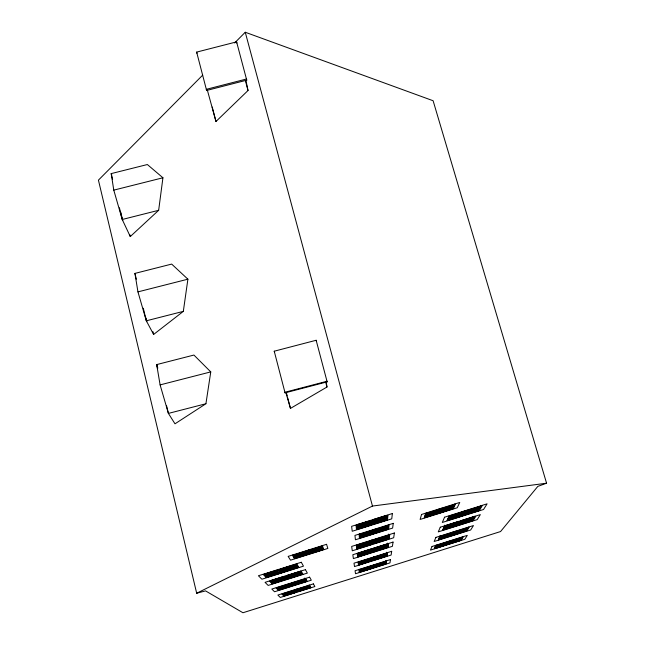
<?xml version="1.0" encoding="UTF-8"?>
<svg xmlns="http://www.w3.org/2000/svg" width="645" height="645" viewBox="0 0 645 645"><rect width="100%" height="100%" fill="white"/><g stroke="black" fill="none" stroke-linecap="round" stroke-linejoin="round"><path stroke-width="0.97" d="M371.657 568.084L371.657 565.488L371.738 568.35L359.789 572.123L359.531 571.317L371.657 567.221L359.62 571.051L359.7 571.849L371.738 568.35M371.786 544.259L371.689 540.179L371.786 544.259L357.427 548.782L357.12 547.815M372.955 533.875L372.875 529.787L372.842 533.536L359.942 537.591L359.66 533.939L360.047 537.93L372.955 533.875L372.625 532.851M373.076 519.644L373.157 524.248L386.855 519.943L387.129 515.234M385.702 563.956L385.92 560.997L385.702 563.956L373.673 567.447L373.697 565.738L385.815 561.884M373.802 559.876L373.858 556.925L373.898 560.158L386.5 555.877L386.847 552.838M374.019 548.089L374.052 551.749L374.019 548.089L387.879 543.727L387.75 544.864L373.995 549.193M373.753 567.721L373.713 564.843M388.685 534.108L388.556 538.986L374.205 543.501L374.173 539.397L374.108 543.179L388.459 538.664L388.895 534.761M388.314 524.933L388.024 529.134L375.132 533.189L375.108 529.085L375.188 530.722L388.185 526.207L375.076 530.375M386.855 519.943L386.992 516.726L373.06 521.104M386.54 553.305L386.702 555.192M158.654 210.302L162.935 177.778L147.366 164.531L111.206 173.602L113.778 190.13L122.227 219.485L130.282 236.562L158.654 210.302L122.227 219.485L119.414 207.771M183.325 311.374L187.897 279.188L171.667 264.087L134.934 273.399L137.949 291.879L146.318 320.807L153.623 334.457L183.325 311.374L146.318 320.807L143.303 308.229M205.924 403.746L210.762 371.899L193.919 355.056L156.679 364.594L160.105 384.896L168.401 413.405L174.988 423.813L205.924 403.746L168.401 413.405L166.523 405.592M437.77 513.501L439.261 508.921L437.77 513.501L424.789 517.201L425.2 515.887L438.189 511.751M424.902 517.548L426.079 513.065M439.6 511.791L439.938 512.815L452.798 508.776L454.652 504.084L453.999 505.519L440.914 509.687L439.825 512.477L452.685 508.437L453.306 507.051L440.35 511.122M439.938 512.815L441.478 508.22M436.197 545.154L435.835 546.42M440.358 535.987L438.802 539.405L451.468 535.415L453.306 531.907L451.556 535.705L451.274 534.85M436.286 545.428L434.915 548.443L446.832 544.686L448.46 541.59M438.898 539.688L440.446 536.277L440.164 535.406M462.659 514.073L448.202 518.677L447.566 520.063L461.876 515.565L464.231 511.074L461.981 515.887L447.678 520.386L449.557 515.686L448.976 517.516L463.562 512.88M448.372 541.324L447.832 542.34L435.73 546.194L447.92 542.614M456.523 524.788L456.821 525.691L458.813 521.402L456.725 525.393L443.236 529.642L444.389 527.086L458.095 522.773M462.013 538.212L461.747 537.398L462.038 538.164L449.871 541.695L461.949 537.89L462.586 536.842L460.748 540.308L448.839 544.058L450.42 540.671M454.225 533.576L454.838 532.431L467.714 528.336M448.839 544.058L450.508 540.945M453.693 535.028L455.491 531.222M461.248 520.975L459.095 524.974L472.479 520.434L474.954 516.322L472.479 520.434M481.476 506.011L466.811 510.622L464.392 515.129L478.687 510.63L481.372 505.68L479.574 509.163M202.699 75.118L98.427 180.14L196.677 593.239L205.545 590.885L242.955 612.75L500.552 531.553L537.825 486.386L546.573 483.21L433.109 100.741L245.261 32.25L234.619 42.965M207.198 89.55L215.97 121.494L248.019 90.518L245.963 80.552M285.928 392.773L290.468 408.406L326.983 387.024L326.136 381.276M196.677 593.239L372.463 506.059L546.573 483.21M373.036 523.885L386.734 519.58M370.714 521.837L370.722 524.611L357.128 529.279L370.843 524.974L370.827 520.765L357.58 524.514M322.194 547L309.028 551.08L308.536 550.008L310.14 553.62L323.072 549.556L310.035 553.281L309.56 552.233M359.757 535.189L372.866 531.02M438.729 510.316L425.748 514.831L438.842 510.663M372.979 531.367L359.87 535.543L359.531 534.447M294.289 556.982L307.359 552.926M309.536 552.193L322.589 548.137M359.854 536.422L372.858 532.286M309.64 552.539L322.694 548.484L322.573 548.089M372.963 532.633L359.958 536.769L359.628 535.681M438.302 512.09L425.313 516.226L425.216 515.823M307.85 553.966L294.91 558.03L293.048 554.877L295.015 558.376L307.85 553.966L306.835 551.83L293.66 555.917L293.798 556.312L306.939 552.176L306.81 551.781M387.919 528.795L375.132 533.189M424.789 517.201L437.657 513.162M264.071 574.389L278.874 569.729L281.236 572.752L266.82 577.283L264.071 574.389L266.724 576.961L281.236 572.752M281.365 568.946L296.152 564.294L298.071 567.455L283.663 571.986L281.268 568.616M357.427 548.782L357.056 545.138L371.794 540.51M374.277 539.728L389.008 535.092M449.662 516.016L464.335 511.396M292.822 565.504L295.571 564.641M264.877 575.009L279.583 570.438L264.982 575.34M282.026 569.616L296.716 565.052M371.681 543.937L357.322 548.46L357.08 546.065L371.794 541.8M374.148 540.695L388.75 536.051M448.872 517.193L463.529 512.944M480.452 507.204L465.875 511.848L480.557 507.534M282.123 569.946L296.813 565.383L296.152 564.294M371.794 541.744L357.072 546.017M388.854 536.374L374.253 541.026L373.947 539.994M374.826 540.994L377.543 540.139M265.805 575.993L280.446 571.744M357.209 547.299L371.786 543.066M374.124 541.977L388.604 537.366M479.509 508.776L465.053 513.372L479.614 509.09M265.909 576.324L280.486 571.793M282.905 570.978L297.337 566.076M371.786 543.009L357.306 547.621L356.999 546.597M388.709 537.688L374.229 542.3L373.923 541.276M448.307 518.999L462.763 514.396M274.214 573.897L277.1 572.986M284.332 570.712L287.219 569.809M376.769 541.631L379.639 540.736M466.932 513.275L471.697 511.775M282.058 569.664L283.566 571.663L297.974 567.132L297.361 566.125L282.937 571.019M464.287 514.807L478.582 510.316M286.307 579.033L272.714 583.314L271.118 581.621L284.929 577.275L271.214 581.927L285.025 577.581L284.211 576.348L270.279 580.734L272.811 583.62L272.537 582.701M286.557 575.606L288.694 578.613L286.557 575.606L300.473 571.228L301.038 572.155L287.356 576.848M358.733 552.894L371.681 548.822L371.77 552.467L371.48 551.556M444.994 525.748L458.813 521.402M474.954 516.322L461.143 520.668L459.708 523.345L473.406 519.37L459.78 523.7L459.506 522.732M287.041 575.88L289.807 575.009M365.062 551.33L367.811 550.459M379.3 546.847L382.058 545.976M444.413 527.029L458.127 522.716M460.441 521.982L474.14 517.677M287.259 576.541L301.062 572.196M373.995 549.242L387.75 544.912M460.409 522.047L474.107 517.733M287.323 576.807L301.15 572.502M387.847 545.17L374.092 549.548L373.802 548.572M444.486 527.392L458.224 523.022L457.926 522.103M474.244 517.983L460.506 522.353L460.232 521.378M282.687 578.388L285.421 577.525L285.735 578.484L271.997 582.757M360.563 553.878L363.288 553.015M444.526 527.449L449.057 526.022M287.92 577.412L301.61 573.107L302.183 574.034L288.597 578.315M358.023 555.345L371.673 551.048L358.128 555.7L357.83 554.74M387.718 546.339L373.979 550.37L387.709 546.388M443.816 528.344L457.418 524.062M271.94 582.491L285.638 578.178L272.037 582.798M358.031 555.393L371.673 551.096M373.979 550.37L387.613 546.081L387.484 547.186L373.955 551.443M443.792 528.4L457.386 524.119M460.586 523.111L473.365 519.427M443.897 528.707L457.523 524.369M384.589 547.428L387.298 546.581L387.581 547.484L387.685 543.106M443.929 528.755L446.63 527.9M358.136 556.425L357.806 553.184L358.225 556.732L371.673 552.16L371.673 549.967L357.911 554.257L371.77 550.274L358.015 554.611L357.717 553.636M277.398 588.264L290.371 584.225L277.487 588.562M305.287 578.847L305.577 579.758L292.612 583.798L305.488 579.468M358.773 562.682L371.665 558.578M439.825 537.164L452.701 533.06M371.754 558.868L358.862 562.972L358.588 562.069M386.823 554.128L373.931 558.231L386.823 554.168M452.798 533.351L439.842 537.108M467.81 528.626L454.959 532.665M278.124 589.038L290.992 585.023M293.225 584.596L305.996 580.298L293.249 584.628M358.87 563.649L371.754 559.9M386.613 554.869L373.915 559.223L386.71 555.151M452.081 534.254L439.39 538.599L452.169 534.536L451.887 533.681M466.972 529.561L454.298 533.907L467.069 529.843L466.787 528.989M371.754 559.86L358.959 563.932L358.668 561.706L359.047 564.835L371.665 560.553L371.665 557.619L371.754 560.836L371.48 559.981M304.795 578.033L306.56 581.371L293.733 585.096L291.935 582.725L293.822 585.386L293.556 584.523M453.596 534.745L466.246 530.762L468.431 527.15L466.343 531.045L466.061 530.198M283.058 594.263L295.249 590.457M297.272 589.78L309.455 585.982M359.531 570.196L371.657 566.342M371.746 566.616L359.62 570.47L359.45 569.333L359.789 572.123M373.786 566.012L385.904 562.15L385.646 561.335M283.695 594.94L295.797 591.159M309.898 586.716L297.813 590.489L298.425 591.457L310.406 587.684L308.995 585.233L310.406 587.684M373.681 566.616L385.718 562.787L373.503 566.915M435.27 547.21L447.283 543.388L446.743 544.42L434.827 548.177M447.372 543.654L435.359 547.484L435.109 546.629M461.36 539.284L461.094 538.486L461.385 539.244L449.283 542.8L461.296 538.97L460.659 540.042L448.751 543.791M284.324 595.601L296.402 592.094L284.405 595.875L282.437 593.602M298.337 591.191L310.326 587.41M373.673 567.447L385.613 563.69M374.011 519.354L385.258 515.823M357.128 529.279L356.758 525.183L370.827 520.765M373.197 520.015L387.25 515.605M356.887 526.53L370.827 522.152M370.835 523.571L357.016 527.973L356.895 527.546L370.722 523.208M373.052 522.531L386.871 518.137M373.165 522.901L386.984 518.499L386.629 517.403M285.058 392.853L274.238 351.203L316.147 340.27L327.152 381.856L285.058 392.853L284.888 392.265L327.063 381.243L327.152 381.856M206.618 90.461L246.737 80.165L246.495 79.013L206.303 89.332L206.618 90.461L196.644 52.108L236.594 41.869L246.737 80.165M160.105 384.896L210.762 371.899M137.949 291.879L187.897 279.188M113.778 190.13L162.935 177.778M280.349 571.422L278.874 569.729M296.321 591.828L294.684 589.74L296.402 592.094M286.404 579.339L284.211 576.348M298.425 591.457L296.756 589.087M302.271 574.34L300.473 571.228M304.972 578.621L306.472 581.089M157.122 365.368L156.679 364.594L157.614 368.497M307.955 554.313L306.302 550.709M111.746 174.795L111.206 173.602L112.609 179.463M323.072 549.556L321.895 546.194M480.235 506.559L480.517 507.599M478.364 509.679L478.687 510.63M473.938 517.064L474.204 518.04M466.811 510.622L466.012 512.106M467.52 527.763L467.778 528.674M462.441 513.428L462.731 514.46M466.754 529.037L467.036 529.892M453.774 504.825L454.12 505.857L441.027 510.034L440.938 509.623M453.741 504.89L454.088 505.922M453.419 507.389L453.08 506.365L453.451 507.333L440.462 511.461L440.148 510.372M457.894 522.16L458.2 523.079M452.459 507.752L452.798 508.776M457.216 523.458L457.49 524.425M460.482 539.502L460.748 540.308M454.04 533.004L454.322 533.858M452.508 532.488L452.766 533.399M447.356 519.427L447.678 520.386M451.863 533.729L452.145 534.584M444.792 525.135L445.098 526.062L443.333 529.94L443.034 529.037M438.503 509.623L438.818 510.719M443.615 527.739L443.921 528.65M437.963 511.058L438.278 512.154M447.654 541.8L447.904 542.655M447.106 542.856L447.348 543.703M446.566 543.888L446.832 544.686M439.132 537.696L439.414 538.551M425.426 513.734L425.765 514.774M387.693 528.11L388.024 529.134M388.54 535.398L388.854 536.43M388.395 536.721L388.701 537.745M388.25 538.027L388.556 538.986M387.556 544.251L387.847 545.219M386.661 552.257L386.5 555.877M370.488 522.474L370.835 523.635M372.649 530.319L372.979 531.424M370.496 523.885L370.843 524.974M372.633 531.593L372.963 532.681M373.898 542.534L374.205 543.501M373.786 549.717L374.076 550.628M371.48 558.006L371.754 558.917M373.511 566.044L373.769 566.89M371.488 565.802L371.746 566.649M356.758 525.183L356.895 527.546M359.725 536.906L360.047 537.93M322.169 546.952L309.14 551.435L308.818 550.387M309.826 552.588L310.14 553.62M309.326 551.499L309.664 552.58M307.125 552.184L307.463 553.273L294.394 557.328L294.08 556.288M309.882 586.684L297.893 590.764L297.643 589.949M309.431 585.95L297.353 590.054L297.111 589.232M301.997 573.429L302.183 574.034M300.844 571.534L301.126 572.462M297.78 566.487L298.071 567.455M294.7 557.345L295.015 558.376M295.773 591.134L283.776 595.206L283.534 594.392M295.055 589.877L295.329 590.731L283.139 594.529L282.889 593.714M291.411 585.2L291.669 586.063L289.734 583.419L291.58 585.773L278.834 589.788L276.697 587.522L278.922 590.078L278.664 589.216M290.79 584.41L291.08 585.313L278.213 589.32L277.947 588.458M288.041 577.759L301.634 573.147L288.017 577.718L287.735 576.799M281.825 568.963L282.155 569.995M284.163 595.061L284.405 595.875M277.221 587.684L277.519 588.595M266.53 576.316L266.82 577.283M265.611 575.34L265.942 576.364M264.684 574.356L265.014 575.38M274.238 351.203L274.423 351.864M196.644 52.108L196.975 53.301M245.261 32.25L372.463 506.059M245.447 80.859L248.019 90.518M325.959 383.178L326.983 387.024M286.509 393.168L287.251 396.022M287.743 397.925L290.468 408.406M212.221 107.046L215.97 121.494M129.839 234.74L130.282 236.562M152.946 331.635L153.623 334.457M120.712 212.132L122.744 220.582M145.859 317.8L146.786 321.686M157.34 366.271L157.775 368.061M134.934 273.399L136.329 279.204M236.594 41.869L236.852 43.086M316.147 340.27L316.252 340.955M372.52 520.168L372.496 524.514L387.508 519.797L387.935 515.331L372.52 520.168M372.334 565.544L372.31 568.205L359.217 572.333L358.942 569.761L372.334 565.544M372.383 557.667L372.367 560.682L358.443 565.068L358.128 562.158L372.383 557.667M372.447 548.871L372.423 552.305L357.58 556.982L357.225 553.66L372.447 548.871M372.504 540.228L372.479 544.098L356.741 549.048L356.338 545.315L372.504 540.228M373.624 529.884L373.576 533.729L359.434 538.18L359.128 534.439L373.624 529.884M373.213 565.262L373.181 567.939L386.266 563.811L386.597 561.045L373.213 565.262M373.326 557.369L373.286 560.392L387.194 556.014L387.572 552.886L373.326 557.369M373.447 548.556L373.399 551.999L388.234 547.331L388.653 543.775L373.447 548.556M373.568 539.889L373.511 543.767L389.241 538.825L389.717 534.81L373.568 539.889M374.584 529.577L374.503 533.439L388.637 528.997L389.072 525.03L374.584 529.577M392.386 513.525L391.749 518.846L352.226 531.262L351.622 526.328L392.386 513.525M393.257 523.353L392.628 528.078L355.427 539.776L354.952 535.398L393.257 523.353M390.459 559.586L389.975 562.875L355.5 573.744L355.081 570.728L390.459 559.586M391.684 551.314L391.128 555.039L354.5 566.576L354.016 563.174L391.684 551.314M393.047 542.074L392.418 546.315L353.379 558.602L352.839 554.724L393.047 542.074M394.385 532.988L393.684 537.761L352.283 550.79L351.67 546.42L394.385 532.988M421.556 514.46L420.121 519.435L457.224 507.768L459.756 502.455L421.556 514.46M425.579 513.549L424.257 517.798L438.366 513.364L440.035 509.01L425.579 513.549M440.987 508.712L439.293 513.073L453.387 508.639L455.426 504.172L440.987 508.712M432.029 546.484L430.473 550.112L464.835 539.284L467.286 535.374L432.029 546.484M435.923 537.382L434.174 541.486L470.673 529.988L473.454 525.562L435.923 537.382M440.277 527.207L438.278 531.875L477.179 519.628L480.34 514.605L440.277 527.207M444.558 517.209L442.309 522.466L483.548 509.494L487.104 503.826L444.558 517.209M435.722 545.565L434.327 548.669L447.38 544.549L449.073 541.365L435.722 545.565M439.85 536.422L438.269 539.929L452.145 535.56L454.048 531.948L439.85 536.422M444.453 526.207L442.655 530.198L457.442 525.546L459.611 521.442L444.453 526.207M448.985 516.177L446.961 520.66L462.634 515.734L465.085 511.114L448.985 516.177M449.952 541.082L448.243 544.283L461.288 540.171L463.287 536.882L449.952 541.082M454.983 531.657L453.056 535.269L466.924 530.899L469.181 527.183L454.983 531.657M460.611 521.128L458.418 525.24L473.196 520.588L475.76 516.355L460.611 521.128M466.142 510.776L463.666 515.403L479.332 510.477L482.226 505.72L466.142 510.776M371.504 524.82L356.475 529.545L356.08 525.336L371.504 520.491L371.504 524.82M326.564 544.316L288.146 556.393L290.54 560.174L327.853 548.443L326.564 544.316M307.028 550.814L292.491 555.385L294.418 558.618L308.6 554.16L307.028 550.814M322.516 545.944L307.988 550.507L309.536 553.862L323.709 549.411L322.516 545.944M388.048 527.513L375.156 531.996L388.048 527.513M301.296 562.263L258.403 575.751L261.902 579.218L303.464 566.149L301.296 562.263M279.551 569.462L263.321 574.566L266.159 577.541L281.962 572.575L279.551 569.462M296.837 564.028L280.615 569.124L283.002 572.244L298.796 567.278L296.837 564.028M305.424 569.648L265.055 582.346L268.159 585.426L307.351 573.091L305.424 569.648M284.945 576.412L269.666 581.218L272.19 583.862L287.081 579.17L284.945 576.412M301.215 571.293L285.953 576.09L288.065 578.863L302.948 574.171L301.215 571.293M309.616 577.154L271.819 589.054L274.544 591.763L311.309 580.178L309.616 577.154M290.427 583.475L276.125 587.982L278.334 590.304L292.306 585.902L290.427 583.475M305.666 578.678L291.371 583.177L293.233 585.612L307.197 581.21L305.666 578.678M313.373 583.87L277.874 595.053L280.277 597.447L314.865 586.547L313.373 583.87M295.337 589.796L281.897 594.037L283.856 596.085L296.998 591.941L295.337 589.796M309.648 585.289L296.224 589.522L297.869 591.667L311.003 587.531L309.648 585.289M370.714 521.781L356.887 526.586L370.827 522.208L370.714 521.781M387.121 517.032L373.181 521.41L387.121 517.032"/></g></svg>
